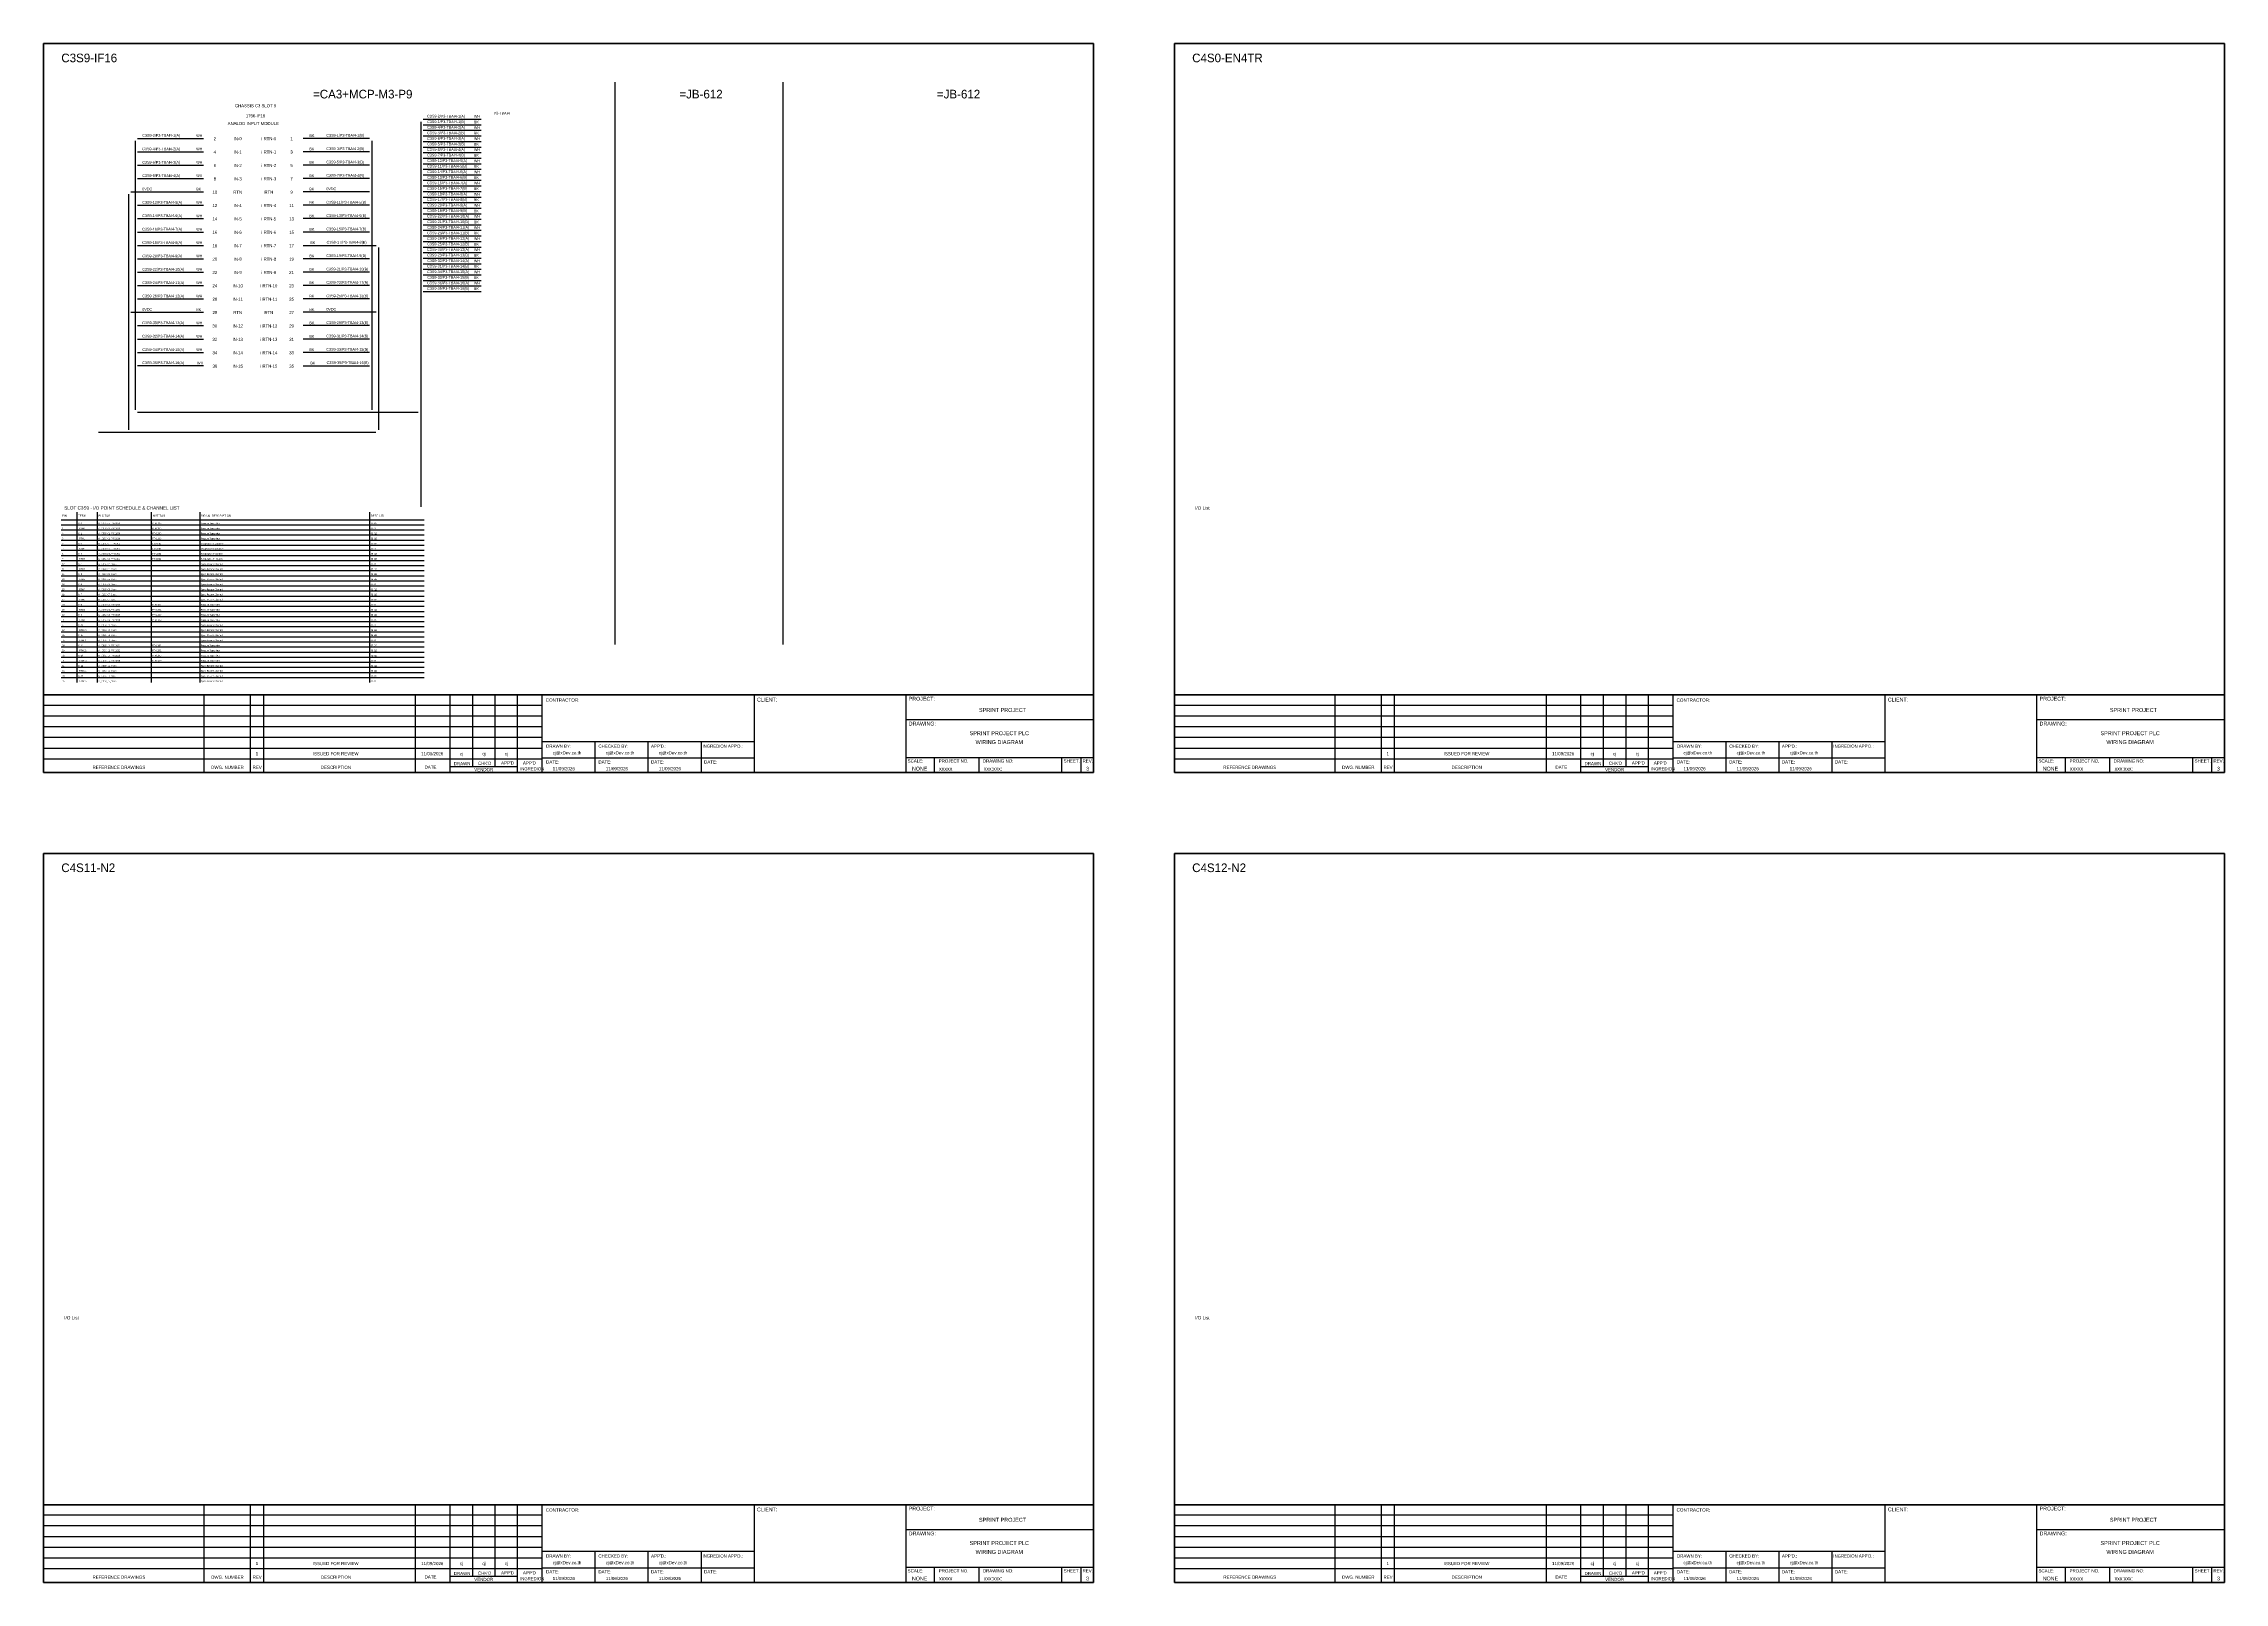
# Model space of a CAD drawing. Header units: metres. Extents: x 0 to 20667, y -39055 to 2704.
# Drawn here: x 12580 to 20667, y -24034 to -18325 of the extents above; entities that cross this region are included whole.
import ezdxf
from ezdxf.enums import TextEntityAlignment as Align

# ---------------------------------------------------------------- set-up
doc = ezdxf.new("R2010")
doc.units = ezdxf.units.M

msp = doc.modelspace()

# ---------------------------------------------------------------- linework, layer by layer
at = {"ltscale": 25.4}
for p, q in [((13788.1, -18676.8), (13542.8, -18676.8)), ((13987.6, -18626.4), (14203, -18626.4)), ((13987.6, -18667.6), (14203, -18667.6)), ((13788.1, -18726.4), (13542.8, -18726.4)), ((13987.6, -18708.9), (14203, -18708.9)), ((13987.6, -18750.1), (14203, -18750.1)), ((13788.1, -18776), (13542.8, -18776)), ((13788.1, -18825.7), (13542.8, -18825.7)), ((13987.6, -18791.3), (14203, -18791.3)), ((13987.6, -18832.5), (14203, -18832.5)), ((12902.8, -18875.3), (13173.3, -18875.3)), ((13788.1, -18875.3), (13542.8, -18875.3)), ((13987.6, -18873.8), (14203, -18873.8)), ((13987.6, -18915), (14203, -18915)), ((13788.1, -18924.9), (13542.8, -18924.9)), ((13788.1, -18974.5), (13542.8, -18974.5)), ((13987.6, -18956.2), (14203, -18956.2)), ((13987.6, -18997.4), (14203, -18997.4)), ((13788.1, -19024.2), (13542.8, -19024.2)), ((13542.8, -19073.8), (13813.3, -19073.8)), ((13987.6, -19038.7), (14203, -19038.7)), ((13987.6, -19079.9), (14203, -19079.9)), ((13788.1, -19123.4), (13542.8, -19123.4)), ((13987.6, -19121.1), (14203, -19121.1)), ((13987.6, -19162.3), (14203, -19162.3)), ((13788.1, -19173.1), (13542.8, -19173.1)), ((13788.1, -19222.7), (13542.8, -19222.7)), ((13987.6, -19203.6), (14203, -19203.6)), ((13987.6, -19244.8), (14203, -19244.8)), ((12902.8, -19322), (13173.3, -19322)), ((13788.1, -19272.3), (13542.8, -19272.3)), ((13813.3, -19322), (13542.8, -19322)), ((13788.1, -19371.6), (13542.8, -19371.6)), ((13788.1, -19421.2), (13542.8, -19421.2)), ((13788.1, -19470.9), (13542.8, -19470.9)), ((13542.8, -19520.5), (13788.1, -19520.5))]:
    msp.add_line(p, q, dxfattribs=at)
at = {"color": 7}
for p, q in [((12645.6, -20091.6), (13991.4, -20091.6)), ((12704.9, -20695.7), (12704.9, -20063.6)), ((12779.9, -20695.7), (12779.9, -20063.6)), ((12979.9, -20695.7), (12979.9, -20063.6)), ((13159.9, -20695.7), (13159.9, -20063.6)), ((13789.9, -20695.7), (13789.9, -20063.6))]:
    msp.add_line(p, q, dxfattribs=at)
at = {"color": 8}
for p, q in [((12645.6, -20110.5), (13991.4, -20110.5)), ((12645.6, -20129.4), (13991.4, -20129.4)), ((12645.6, -20148.2), (13991.4, -20148.2)), ((12645.6, -20167.1), (13991.4, -20167.1)), ((12645.6, -20186), (13991.4, -20186)), ((12645.6, -20204.9), (13991.4, -20204.9)), ((12645.6, -20223.7), (13991.4, -20223.7)), ((12645.6, -20242.6), (13991.4, -20242.6)), ((12645.6, -20261.5), (13991.4, -20261.5)), ((12645.6, -20280.4), (13991.4, -20280.4)), ((12645.6, -20299.3), (13991.4, -20299.3)), ((12645.6, -20318.1), (13991.4, -20318.1)), ((12645.6, -20337), (13991.4, -20337)), ((12645.6, -20355.9), (13991.4, -20355.9)), ((12645.6, -20374.8), (13991.4, -20374.8)), ((12645.6, -20393.6), (13991.4, -20393.6)), ((12645.6, -20412.5), (13991.4, -20412.5)), ((12645.6, -20431.4), (13991.4, -20431.4)), ((12645.6, -20450.3), (13991.4, -20450.3)), ((12645.6, -20469.2), (13991.4, -20469.2)), ((12645.6, -20488), (13991.4, -20488)), ((12645.6, -20506.9), (13991.4, -20506.9)), ((12645.6, -20525.8), (13991.4, -20525.8)), ((12645.6, -20544.7), (13991.4, -20544.7)), ((12645.6, -20563.6), (13991.4, -20563.6)), ((12645.6, -20582.4), (13991.4, -20582.4)), ((12645.6, -20601.3), (13991.4, -20601.3)), ((12645.6, -20620.2), (13991.4, -20620.2)), ((12645.6, -20639.1), (13991.4, -20639.1)), ((12645.6, -20657.9), (13991.4, -20657.9)), ((12645.6, -20676.8), (13991.4, -20676.8))]:
    msp.add_line(p, q, dxfattribs=at)
at = {"color": 4}
for p, q in [((15882.2, -20973.4), (15882.2, -21029.5)), ((16047.5, -20973.4), (16047.5, -21029.5)), ((20075.5, -20973.4), (20075.5, -21029.5)), ((20240.8, -20973.4), (20240.8, -21029.5)), ((15882.2, -23977.6), (15882.2, -24033.7)), ((16047.5, -23977.6), (16047.5, -24033.7)), ((20075.5, -23977.6), (20075.5, -24033.7)), ((20240.8, -23977.6), (20240.8, -24033.7))]:
    msp.add_line(p, q, dxfattribs=at)
at = {"color": 4, "ltscale": 0.5}
for p, q in [((16354.6, -20973.4), (16354.6, -21029.5)), ((16354.6, -20973.4), (16354.6, -21029.5)), ((16425.8, -20973.4), (16425.8, -21029.5)), ((16425.8, -20973.4), (16425.8, -21029.5)), ((20547.9, -20973.4), (20547.9, -21029.5)), ((20547.9, -20973.4), (20547.9, -21029.5)), ((20619.1, -20973.4), (20619.1, -21029.5)), ((20619.1, -20973.4), (20619.1, -21029.5)), ((16354.6, -23977.6), (16354.6, -24033.7)), ((16354.6, -23977.6), (16354.6, -24033.7)), ((16425.8, -23977.6), (16425.8, -24033.7)), ((16425.8, -23977.6), (16425.8, -24033.7)), ((20547.9, -23977.6), (20547.9, -24033.7)), ((20547.9, -23977.6), (20547.9, -24033.7)), ((20619.1, -23977.6), (20619.1, -24033.7)), ((20619.1, -23977.6), (20619.1, -24033.7))]:
    msp.add_line(p, q, dxfattribs=at)
at = {"layer": 'GT_1', "color": 4}
for p, q in [((14428.7, -20780.2), (12579.9, -20780.2)), ((13175.3, -21029.5), (13175.3, -20741.3)), ((13347.2, -21029.5), (13347.2, -20741.3)), ((13396.3, -21029.5), (13396.3, -20741.3)), ((13959, -21029.5), (13959, -20741.3)), ((14087.3, -21029.5), (14087.3, -20741.3)), ((14170.9, -21007.7), (14170.9, -20741.3)), ((14254.4, -21007.7), (14254.4, -20741.3)), ((14337.7, -21029.5), (14337.7, -20741.3)), ((14428.7, -21029.5), (14428.7, -20741.3)), ((15215.7, -21029.5), (15215.7, -20741.3)), ((15778, -21029.5), (15778, -20741.3)), ((15778, -21029.5), (15778, -20741.3)), ((15778, -21029.5), (15778, -20741.3)), ((18622, -20780.2), (16773.2, -20780.2)), ((17368.6, -21029.5), (17368.6, -20741.3)), ((17540.5, -21029.5), (17540.5, -20741.3)), ((17589.6, -21029.5), (17589.6, -20741.3)), ((18152.3, -21029.5), (18152.3, -20741.3)), ((18280.6, -21029.5), (18280.6, -20741.3)), ((18364.2, -21007.7), (18364.2, -20741.3)), ((18447.7, -21007.7), (18447.7, -20741.3)), ((18531, -21029.5), (18531, -20741.3)), ((18622, -21029.5), (18622, -20741.3)), ((19409, -21029.5), (19409, -20741.3)), ((19971.3, -21029.5), (19971.3, -20741.3)), ((19971.3, -21029.5), (19971.3, -20741.3)), ((19971.3, -21029.5), (19971.3, -20741.3)), ((14428.7, -20820), (12579.9, -20820)), ((14428.7, -20859.9), (12579.9, -20859.9)), ((18622, -20820), (16773.2, -20820)), ((18622, -20859.9), (16773.2, -20859.9)), ((14428.7, -20899.8), (12579.9, -20899.8)), ((14428.7, -20939.8), (12579.9, -20939.8)), ((15215.7, -20915.2), (14428.7, -20915.2)), ((14625.5, -21029.5), (14625.5, -20915.2)), ((14822.2, -21029.5), (14822.2, -20915.2)), ((15019, -21029.5), (15019, -20915.2)), ((18622, -20899.8), (16773.2, -20899.8)), ((18622, -20939.8), (16773.2, -20939.8)), ((19409, -20915.2), (18622, -20915.2)), ((18818.8, -21029.5), (18818.8, -20915.2)), ((19015.5, -21029.5), (19015.5, -20915.2)), ((19212.3, -21029.5), (19212.3, -20915.2)), ((14428.6, -20979.7), (12579.9, -20979.7)), ((14337.7, -21007.7), (14087.3, -21007.7)), ((15215.7, -20976.6), (14428.7, -20976.6)), ((15778, -20973.4), (16473.2, -20973.4)), ((18621.9, -20979.7), (16773.2, -20979.7)), ((18531, -21007.7), (18280.6, -21007.7)), ((19409, -20976.6), (18622, -20976.6)), ((19971.3, -20973.4), (20666.5, -20973.4)), ((13175.3, -24033.7), (13175.3, -23745.6)), ((13347.2, -24033.7), (13347.2, -23745.6)), ((13396.3, -24033.7), (13396.3, -23745.6)), ((13959, -24033.7), (13959, -23745.6)), ((14087.3, -24033.7), (14087.3, -23745.6)), ((14170.9, -24011.9), (14170.9, -23745.6)), ((14254.4, -24011.9), (14254.4, -23745.5)), ((14337.7, -24033.7), (14337.7, -23745.6)), ((14428.7, -24033.7), (14428.7, -23745.6)), ((15215.7, -24033.7), (15215.7, -23745.6)), ((15778, -24033.7), (15778, -23745.6)), ((15778, -24033.7), (15778, -23745.6)), ((15778, -24033.7), (15778, -23745.6)), ((17368.6, -24033.7), (17368.6, -23745.6)), ((17540.5, -24033.7), (17540.5, -23745.6)), ((17589.6, -24033.7), (17589.6, -23745.6)), ((18152.3, -24033.7), (18152.3, -23745.6)), ((18280.6, -24033.7), (18280.6, -23745.6)), ((18364.2, -24011.9), (18364.2, -23745.6)), ((18447.7, -24011.9), (18447.7, -23745.5)), ((18531, -24033.7), (18531, -23745.6)), ((18622, -24033.7), (18622, -23745.6)), ((19409, -24033.7), (19409, -23745.6)), ((19971.3, -24033.7), (19971.3, -23745.6)), ((19971.3, -24033.7), (19971.3, -23745.6)), ((19971.3, -24033.7), (19971.3, -23745.6)), ((14428.7, -23784.4), (12579.9, -23784.4)), ((14428.7, -23824.2), (12579.9, -23824.2)), ((18622, -23784.4), (16773.2, -23784.4)), ((18622, -23824.2), (16773.2, -23824.2)), ((14428.7, -23864.1), (12579.9, -23864.1)), ((14428.7, -23904.1), (12579.9, -23904.1)), ((15215.7, -23919.4), (14428.7, -23919.4)), ((14625.5, -24033.7), (14625.5, -23919.4)), ((14822.2, -24033.7), (14822.2, -23919.4)), ((15019, -24033.7), (15019, -23919.4)), ((18622, -23864.1), (16773.2, -23864.1)), ((18622, -23904.1), (16773.2, -23904.1)), ((19409, -23919.4), (18622, -23919.4)), ((18818.8, -24033.7), (18818.8, -23919.4)), ((19015.5, -24033.7), (19015.5, -23919.4)), ((19212.3, -24033.7), (19212.3, -23919.4)), ((14428.7, -23944), (12579.9, -23944)), ((14428.6, -23983.9), (12579.9, -23983.9)), ((14337.7, -24011.9), (14087.3, -24011.9)), ((15215.7, -23980.8), (14428.7, -23980.8)), ((15778, -23977.6), (16473.2, -23977.6)), ((18622, -23944), (16773.2, -23944)), ((18621.9, -23983.9), (16773.2, -23983.9)), ((18531, -24011.9), (18280.6, -24011.9)), ((19409, -23980.8), (18622, -23980.8)), ((19971.3, -23977.6), (20666.5, -23977.6))]:
    msp.add_line(p, q, dxfattribs=at)
at = {"layer": 'HELPPOINT', "color": 4, "lineweight": 35}
for p, q in [((12579.9, -21029.5), (12579.9, -18325.3)), ((12579.9, -18325.3), (16473.2, -18325.3)), ((12579.9, -21029.5), (12579.9, -18325.3)), ((12579.9, -18325.3), (16473.2, -18325.3)), ((16473.2, -18325.3), (16473.2, -21029.5)), ((16473.2, -18325.3), (16473.2, -21029.5)), ((16773.2, -21029.5), (16773.2, -18325.3)), ((16773.2, -18325.3), (20666.5, -18325.3)), ((16773.2, -21029.5), (16773.2, -18325.3)), ((16773.2, -18325.3), (20666.5, -18325.3)), ((20666.5, -18325.3), (20666.5, -21029.5)), ((20666.5, -18325.3), (20666.5, -21029.5)), ((16473.2, -21029.5), (12579.9, -21029.5)), ((16473.2, -21029.5), (12579.9, -21029.5)), ((20666.5, -21029.5), (16773.2, -21029.5)), ((20666.5, -21029.5), (16773.2, -21029.5)), ((12579.9, -24033.7), (12579.9, -21329.5)), ((12579.9, -21329.5), (16473.2, -21329.5)), ((12579.9, -24033.7), (12579.9, -21329.5)), ((12579.9, -21329.5), (16473.2, -21329.5)), ((16473.2, -21329.5), (16473.2, -24033.7)), ((16473.2, -21329.5), (16473.2, -24033.7)), ((16773.2, -24033.7), (16773.2, -21329.5)), ((16773.2, -21329.5), (20666.5, -21329.5)), ((16773.2, -24033.7), (16773.2, -21329.5)), ((16773.2, -21329.5), (20666.5, -21329.5)), ((20666.5, -21329.5), (20666.5, -24033.7)), ((20666.5, -21329.5), (20666.5, -24033.7)), ((16473.2, -24033.7), (12579.9, -24033.7)), ((16473.2, -24033.7), (12579.9, -24033.7)), ((20666.5, -24033.7), (16773.2, -24033.7)), ((20666.5, -24033.7), (16773.2, -24033.7))]:
    msp.add_line(p, q, dxfattribs=at)
at = {"layer": 'HELPPOINT', "color": 4}
for p, q in [((15778, -20832.9), (16473.2, -20832.9)), ((15778, -20832.9), (16473.2, -20832.9)), ((19971.3, -20832.9), (20666.5, -20832.9)), ((19971.3, -20832.9), (20666.5, -20832.9)), ((15778, -20973.4), (16473.2, -20973.4)), ((19971.3, -20973.4), (20666.5, -20973.4)), ((15778, -23837.1), (16473.2, -23837.1)), ((15778, -23837.1), (16473.2, -23837.1)), ((19971.3, -23837.1), (20666.5, -23837.1)), ((19971.3, -23837.1), (20666.5, -23837.1)), ((15778, -23977.6), (16473.2, -23977.6)), ((19971.3, -23977.6), (20666.5, -23977.6))]:
    msp.add_line(p, q, dxfattribs=at)
at = {"layer": 'IE-WIRE', "color": 4, "ltscale": 25.4}
for p, q in [((12928.1, -18676.8), (13173.3, -18676.8)), ((13978.5, -18614.9), (13978.5, -20043.3)), ((13987.6, -18605.8), (14203, -18605.8)), ((13987.6, -18647), (14203, -18647)), ((12918.9, -18685.9), (12918.9, -19683.3)), ((12928.1, -18726.4), (13173.3, -18726.4)), ((13797.2, -18685.9), (13797.2, -19683.3)), ((13987.6, -18688.3), (14203, -18688.3)), ((13987.6, -18729.5), (14203, -18729.5)), ((12928.1, -18776), (13173.3, -18776)), ((12928.1, -18825.7), (13173.3, -18825.7)), ((13987.6, -18770.7), (14203, -18770.7)), ((13987.6, -18811.9), (14203, -18811.9)), ((13987.6, -18853.2), (14203, -18853.2)), ((13987.6, -18894.4), (14203, -18894.4)), ((12928.1, -18924.9), (13173.3, -18924.9)), ((12928.1, -18974.5), (13173.3, -18974.5)), ((13987.6, -18935.6), (14203, -18935.6)), ((13987.6, -18976.8), (14203, -18976.8)), ((12928.1, -19024.2), (13173.3, -19024.2)), ((12928.1, -19073.8), (13173.3, -19073.8)), ((13987.6, -19018), (14203, -19018)), ((13987.6, -19059.3), (14203, -19059.3)), ((12928.1, -19123.4), (13173.3, -19123.4)), ((13987.6, -19100.5), (14203, -19100.5)), ((13987.6, -19141.7), (14203, -19141.7)), ((12928.1, -19173.1), (13173.3, -19173.1)), ((12928.1, -19222.7), (13173.3, -19222.7)), ((13987.6, -19182.9), (14203, -19182.9)), ((13987.6, -19224.2), (14203, -19224.2)), ((12928.1, -19272.3), (13173.3, -19272.3)), ((12928.1, -19371.6), (13173.3, -19371.6)), ((12928.1, -19421.2), (13173.3, -19421.2)), ((12928.1, -19470.9), (13173.3, -19470.9)), ((13173.3, -19520.5), (12928.1, -19520.5))]:
    msp.add_line(p, q, dxfattribs=at)
at = {"layer": 'IE-WIRE', "color": 7, "ltscale": 25.4}
for p, q in [((12894.8, -18883.3), (12894.8, -19758.6)), ((13821.3, -19081.8), (13821.3, -19758.6)), ((13812.3, -19767.5), (12783.3, -19767.5))]:
    msp.add_line(p, q, dxfattribs=at)
at = {"layer": 'IE-WIRE', "color": 4}
msp.add_line((12928, -19692.5), (13969.3, -19692.5), dxfattribs=at)
at = {"layer": 'MEMBER', "color": 4, "lineweight": 35}
for p, q in [((12579.9, -20741.3), (16473.2, -20741.3)), ((12579.9, -20741.3), (16473.2, -20741.3)), ((16773.2, -20741.3), (20666.5, -20741.3)), ((16773.2, -20741.3), (20666.5, -20741.3)), ((12579.9, -23745.6), (16473.2, -23745.6)), ((12579.9, -23745.6), (16473.2, -23745.6)), ((16773.2, -23745.6), (20666.5, -23745.6)), ((16773.2, -23745.6), (20666.5, -23745.6))]:
    msp.add_line(p, q, dxfattribs=at)
at = {"layer": 'MEMBER', "color": 4}
for p, q in [((15778, -20832.9), (16473.2, -20832.9)), ((15778, -20832.9), (16473.2, -20832.9)), ((19971.3, -20832.9), (20666.5, -20832.9)), ((19971.3, -20832.9), (20666.5, -20832.9)), ((15778, -20973.4), (16473.2, -20973.4)), ((15778, -20973.4), (16473.2, -20973.4)), ((19971.3, -20973.4), (20666.5, -20973.4)), ((19971.3, -20973.4), (20666.5, -20973.4)), ((15778, -23837.1), (16473.2, -23837.1)), ((15778, -23837.1), (16473.2, -23837.1)), ((19971.3, -23837.1), (20666.5, -23837.1)), ((19971.3, -23837.1), (20666.5, -23837.1)), ((15778, -23977.6), (16473.2, -23977.6)), ((15778, -23977.6), (16473.2, -23977.6)), ((19971.3, -23977.6), (20666.5, -23977.6)), ((19971.3, -23977.6), (20666.5, -23977.6))]:
    msp.add_line(p, q, dxfattribs=at)
at = {"layer": 'x01001-FrameArea'}
for p, q in [((14698.1, -18468), (14698.1, -20554.5)), ((15321.2, -18468), (15321.2, -20554.5))]:
    msp.add_line(p, q, dxfattribs=at)

# ---------------------------------------------------------------- texts
at = {"color": 2}
for s, p in [('C3S9-IF16', (12645.6, -18394.5)), ('C4S0-EN4TR', (16838.9, -18394.5)), ('C4S11-N2', (12645.6, -21398.7)), ('C4S12-N2', (16838.9, -21398.7))]:
    msp.add_text(s, height=32, dxfattribs=at).set_placement(p)
for s, height, p in [('=CA3+MCP-M3-P9', 32, (13763.3, -18512.7)), ('=JB-612', 32, (15017.6, -18512.7)), ('=JB-612', 32, (15972.7, -18512.7)), ('CHASSIS C3 SLOT 9', 11.441, (13366.1, -18555.7)), ('1756-IF16', 11.44, (13365.5, -18593.1)), ('2', 11.4, (13214.8, -18677.9)), ('ANALOG INPUT MODULE', 11.441, (13357.3, -18621.7)), ('IN-0', 11.44, (13299.5, -18677.9)), ('i RTN-0', 11.44, (13415, -18677.9)), ('1', 11.4, (13499.3, -18677.9)), ('4', 11.4, (13214.8, -18727.5)), ('IN-1', 11.44, (13299.5, -18727.5)), ('i RTN-1', 11.44, (13415, -18727.5)), ('3', 11.4, (13499.3, -18727.5)), ('8', 11.4, (13214.8, -18826.8)), ('6', 11.4, (13214.8, -18777.2)), ('IN-2', 11.44, (13299.5, -18777.2)), ('IN-3', 11.44, (13299.5, -18826.8)), ('i RTN-2', 11.44, (13415, -18777.2)), ('i RTN-3', 11.44, (13415, -18826.8)), ('5', 11.4, (13499.3, -18777.2)), ('7', 11.4, (13499.3, -18826.8)), ('10', 11.44, (13214.8, -18876.4)), ('12', 11.44, (13214.8, -18926.1)), ('RTN', 11.44, (13299.5, -18876.4)), ('IN-4', 11.44, (13299.5, -18926.1)), ('i RTN-4', 11.44, (13415, -18926.1)), ('RTN', 11.44, (13415, -18876.4)), ('11', 11.44, (13499.3, -18926.1)), ('9', 11.4, (13499.3, -18876.4)), ('14', 11.44, (13214.8, -18975.7)), ('IN-5', 11.44, (13299.5, -18975.7)), ('i RTN-5', 11.44, (13415, -18975.7)), ('13', 11.44, (13499.3, -18975.7)), ('16', 11.44, (13214.8, -19025.3)), ('18', 11.44, (13214.8, -19075)), ('IN-6', 11.44, (13299.5, -19025.3)), ('IN-7', 11.44, (13299.5, -19075)), ('i RTN-6', 11.44, (13415, -19025.3)), ('i RTN-7', 11.44, (13415, -19075)), ('15', 11.44, (13499.3, -19025.3)), ('17', 11.44, (13499.3, -19075)), ('20', 11.44, (13214.8, -19124.6)), ('IN-8', 11.44, (13299.5, -19124.6)), ('i RTN-8', 11.44, (13415, -19124.6)), ('19', 11.44, (13499.3, -19124.6)), ('22', 11.44, (13214.8, -19174.2)), ('24', 11.44, (13214.8, -19223.9)), ('IN-10', 11.44, (13299.5, -19223.9)), ('IN-9', 11.44, (13299.5, -19174.2)), ('i RTN-10', 11.44, (13415, -19223.9)), ('i RTN-9', 11.44, (13415, -19174.2)), ('21', 11.44, (13499.3, -19174.2)), ('23', 11.44, (13499.3, -19223.9)), ('26', 11.44, (13214.8, -19273.5)), ('28', 11.44, (13214.8, -19323.1)), ('IN-11', 11.44, (13299.5, -19273.5)), ('RTN', 11.44, (13299.5, -19323.1)), ('i RTN-11', 11.44, (13415, -19273.5)), ('RTN', 11.44, (13415, -19323.1)), ('25', 11.44, (13499.3, -19273.5)), ('27', 11.44, (13499.3, -19323.1)), ('30', 11.44, (13214.8, -19372.8)), ('IN-12', 11.44, (13299.5, -19372.8)), ('i RTN-12', 11.44, (13415, -19372.8)), ('29', 11.44, (13499.3, -19372.8)), ('32', 11.44, (13214.8, -19422.4)), ('34', 11.44, (13214.8, -19472)), ('IN-13', 11.44, (13299.5, -19422.4)), ('IN-14', 11.44, (13299.5, -19472)), ('i RTN-13', 11.44, (13415, -19422.4)), ('i RTN-14', 11.44, (13415, -19472)), ('31', 11.44, (13499.3, -19422.4)), ('33', 11.44, (13499.3, -19472)), ('36', 11.44, (13214.8, -19521.7)), ('IN-15', 11.44, (13299.5, -19521.7)), ('i RTN-15', 11.44, (13415, -19521.7)), ('35', 11.44, (13499.3, -19521.7))]:
    msp.add_text(s, height=height, dxfattribs=at).set_placement(p, align=Align.MIDDLE_CENTER)
at = {"color": 4}
for s, height, p in [('C3S9-2/P3-TBAI4-1(A)', 9.949, (14002.1, -18599.5)), ('WH', 9.95, (14175.4, -18600.6)), ('C3S9-2/P3-TBAI4-1(A)', 9.949, (12945.7, -18670.8)), ('WH', 9.95, (13145.8, -18671.5)), ('C3S9-4/P3-TBAI4-2(A)', 9.949, (14002.1, -18640.7)), ('C3S9-6/P3-TBAI4-3(A)', 9.949, (14002.1, -18682)), ('WH', 9.95, (14175.4, -18641.8)), ('WH', 9.95, (14175.4, -18683)), ('C3S9-4/P3-TBAI4-2(A)', 9.949, (12945.7, -18720.8)), ('C3S9-6/P3-TBAI4-3(A)', 9.949, (12945.7, -18770.4)), ('WH', 9.95, (13145.8, -18721.1)), ('WH', 9.95, (13145.8, -18770.8)), ('C3S9-8/P3-TBAI4-4(A)', 9.949, (14002.1, -18723.2)), ('C3S9-12/P3-TBAI4-5(A)', 9.949, (14002.1, -18764.4)), ('WH', 9.95, (14175.4, -18724.2)), ('WH', 9.95, (14175.4, -18765.4)), ('C3S9-8/P3-TBAI4-4(A)', 9.949, (12945.7, -18820)), ('WH', 9.95, (13145.8, -18820.4)), ('C3S9-14/P3-TBAI4-6(A)', 9.949, (14002.1, -18805.6)), ('C3S9-16/P3-TBAI4-7(A)', 9.949, (14002.1, -18846.9)), ('WH', 9.95, (14175.4, -18806.7)), ('WH', 9.95, (14175.4, -18847.9)), ('C3S9-12/P3-TBAI4-5(A)', 9.949, (12945.7, -18919.3)), ('WH', 9.95, (13145.8, -18919.7)), ('C3S9-18/P3-TBAI4-8(A)', 9.949, (14002.1, -18888.1)), ('C3S9-20/P3-TBAI4-9(A)', 9.949, (14002.1, -18929.3)), ('WH', 9.95, (14175.4, -18889.1)), ('WH', 9.95, (14175.4, -18930.3)), ('C3S9-14/P3-TBAI4-6(A)', 9.949, (12945.7, -18968.9)), ('WH', 9.95, (13145.8, -18969.3)), ('C3S9-22/P3-TBAI4-10(A)', 9.949, (14002.1, -18970.5)), ('C3S9-24/P3-TBAI4-11(A)', 9.949, (14002.1, -19011.8)), ('WH', 9.95, (14175.4, -18971.6)), ('WH', 9.95, (14175.4, -19012.8)), ('C3S9-16/P3-TBAI4-7(A)', 9.949, (12945.7, -19018.6)), ('C3S9-18/P3-TBAI4-8(A)', 9.949, (12945.7, -19068.2)), ('WH', 9.95, (13145.8, -19018.9)), ('WH', 9.95, (13145.8, -19068.6)), ('C3S9-26/P3-TBAI4-12(A)', 9.949, (14002.1, -19053)), ('C3S9-30/P3-TBAI4-13(A)', 9.949, (14002.1, -19094.2)), ('WH', 9.95, (14175.4, -19054)), ('C3S9-20/P3-TBAI4-9(A)', 9.949, (12945.7, -19117.8)), ('C3S9-22/P3-TBAI4-10(A)', 9.949, (12945.7, -19167.5)), ('WH', 9.95, (13145.8, -19118.2)), ('WH', 9.95, (13145.8, -19167.8)), ('C3S9-32/P3-TBAI4-14(A)', 9.949, (14002.1, -19135.4)), ('WH', 9.95, (14175.4, -19095.2)), ('WH', 9.95, (14175.4, -19136.5)), ('C3S9-24/P3-TBAI4-11(A)', 9.949, (12945.7, -19217.1)), ('WH', 9.95, (13145.8, -19217.5)), ('C3S9-34/P3-TBAI4-15(A)', 9.949, (14002.1, -19176.7)), ('C3S9-36/P3-TBAI4-16(A)', 9.949, (14002.1, -19217.9)), ('WH', 9.95, (14175.4, -19177.7)), ('WH', 9.95, (14175.4, -19218.9)), ('C3S9-26/P3-TBAI4-12(A)', 9.949, (12945.7, -19266.7)), ('WH', 9.95, (13145.8, -19267.1)), ('C3S9-30/P3-TBAI4-13(A)', 9.949, (12945.7, -19366)), ('C3S9-32/P3-TBAI4-14(A)', 9.949, (12945.7, -19415.6)), ('WH', 9.95, (13145.8, -19366.4)), ('WH', 9.95, (13145.8, -19416)), ('C3S9-34/P3-TBAI4-15(A)', 9.949, (12945.7, -19465.3)), ('WH', 9.95, (13145.8, -19465.6)), ('C3S9-36/P3-TBAI4-16(A)', 9.949, (12945.7, -19514.2)), ('WH', 9.95, (13148.8, -19515.3))]:
    msp.add_text(s, height=height, dxfattribs=at).set_placement(p)
msp.add_text('P3-TBAI4', height=9.95, dxfattribs=at).set_placement((14278.2, -18583.4), align=Align.MIDDLE_CENTER)
for s, height, p in [('BK', 9.95, (13565.3, -18671.5)), ('C3S9-1/P3-TBAI4-1(B)', 9.949, (13628.2, -18670.5)), ('C3S9-1/P3-TBAI4-1(B)', 9.949, (14002.1, -18620.1)), ('C3S9-3/P3-TBAI4-2(B)', 9.949, (14002.1, -18661.4)), ('BK', 9.95, (14175.4, -18621.2)), ('BK', 9.95, (14175.4, -18662.4)), ('BK', 9.95, (13565.3, -18721.1)), ('BK', 9.95, (13565.3, -18770.8)), ('C3S9-3/P3-TBAI4-2(B)', 9.949, (13628.2, -18720.1)), ('C3S9-5/P3-TBAI4-3(B)', 9.949, (13628.2, -18769.7)), ('C3S9-5/P3-TBAI4-3(B)', 9.949, (14002.1, -18702.6)), ('C3S9-7/P3-TBAI4-4(B)', 9.949, (14002.1, -18743.8)), ('BK', 9.95, (14175.4, -18703.6)), ('BK', 9.95, (14175.4, -18744.8)), ('BK', 9.95, (13565.3, -18820.4)), ('C3S9-7/P3-TBAI4-4(B)', 9.949, (13628.2, -18819.4)), ('C3S9-11/P3-TBAI4-5(B)', 9.949, (14002.1, -18785)), ('C3S9-13/P3-TBAI4-6(B)', 9.949, (14002.1, -18826.3)), ('BK', 9.95, (14175.4, -18786.1)), ('BK', 9.95, (14175.4, -18827.3)), ('0VDC', 9.95, (12945.7, -18869.7)), ('BK', 9.95, (13145.8, -18870)), ('BK', 9.95, (13565.3, -18870)), ('BK', 9.95, (13565.3, -18919.7)), ('0VDC', 9.95, (13628.2, -18869)), ('C3S9-11/P3-TBAI4-5(B)', 9.949, (13628.2, -18918.6)), ('C3S9-15/P3-TBAI4-7(B)', 9.949, (14002.1, -18867.5)), ('C3S9-17/P3-TBAI4-8(B)', 9.949, (14002.1, -18908.7)), ('BK', 9.95, (14175.4, -18868.5)), ('BK', 9.95, (14175.4, -18909.7)), ('BK', 9.95, (13565.3, -18969.3)), ('C3S9-13/P3-TBAI4-6(B)', 9.949, (13628.2, -18968.3)), ('C3S9-19/P3-TBAI4-9(B)', 9.949, (14002.1, -18949.9)), ('C3S9-21/P3-TBAI4-10(B)', 9.949, (14002.1, -18991.1)), ('BK', 9.95, (14175.4, -18951)), ('BK', 9.95, (14175.4, -18992.2)), ('BK', 9.95, (13565.3, -19018.9)), ('BK', 9.95, (13568.7, -19068.6)), ('C3S9-15/P3-TBAI4-7(B)', 9.949, (13628.2, -19017.9)), ('C3S9-17/P3-TBAI4-8(B)', 9.949, (13629.3, -19067)), ('C3S9-23/P3-TBAI4-11(B)', 9.949, (14002.1, -19032.4)), ('C3S9-25/P3-TBAI4-12(B)', 9.949, (14002.1, -19073.6)), ('BK', 9.95, (14175.4, -19033.4)), ('BK', 9.95, (14175.4, -19074.6)), ('BK', 9.95, (13565.3, -19118.2)), ('BK', 9.95, (13565.3, -19167.8)), ('C3S9-19/P3-TBAI4-9(B)', 9.949, (13628.2, -19117.2)), ('C3S9-21/P3-TBAI4-10(B)', 9.949, (13628.2, -19166.8)), ('C3S9-29/P3-TBAI4-13(B)', 9.949, (14002.1, -19114.8)), ('C3S9-31/P3-TBAI4-14(B)', 9.949, (14002.1, -19156)), ('BK', 9.95, (14175.4, -19115.8)), ('BK', 9.95, (14175.4, -19157.1)), ('BK', 9.95, (13565.3, -19217.5)), ('C3S9-23/P3-TBAI4-11(B)', 9.949, (13628.2, -19216.4)), ('C3S9-33/P3-TBAI4-15(B)', 9.949, (14002.1, -19197.3)), ('C3S9-35/P3-TBAI4-16(B)', 9.949, (14002.1, -19238.5)), ('BK', 9.95, (14175.4, -19198.3)), ('BK', 9.95, (14175.4, -19239.5)), ('0VDC', 9.95, (12945.7, -19316.4)), ('BK', 9.95, (13145.8, -19316.7)), ('BK', 9.95, (13565.3, -19267.1)), ('BK', 9.95, (13565.3, -19316.7)), ('0VDC', 9.95, (13628.2, -19315.7)), ('C3S9-25/P3-TBAI4-12(B)', 9.949, (13628.2, -19266.1)), ('BK', 9.95, (13565.3, -19366.4)), ('BK', 9.95, (13565.3, -19416)), ('C3S9-29/P3-TBAI4-13(B)', 9.949, (13628.2, -19365.3)), ('C3S9-31/P3-TBAI4-14(B)', 9.949, (13628.2, -19415)), ('BK', 9.95, (13565.3, -19465.6)), ('C3S9-33/P3-TBAI4-15(B)', 9.949, (13628.2, -19464.6)), ('BK', 9.95, (13568.7, -19515.3)), ('C3S9-35/P3-TBAI4-16(B)', 9.949, (13629.3, -19513.7))]:
    msp.add_text(s, height=height).set_placement(p)
at = {"color": 7}
for s, p in [('2', (12648.6, -20107.5)), ('1', (12648.6, -20126.4)), ('i RTN-0', (12707.9, -20126.4)), ('IN-0', (12707.9, -20107.5)), ('AI_C3S9_00_PT-61303', (12782.9, -20107.5)), ('AI_C3S9_00_PT-61303', (12782.9, -20126.4)), ('PT-61303', (12982.9, -20107.5)), ('PT-61303', (12982.9, -20126.4)), ('Pressure Transmitter', (13162.9, -20107.5)), ('Pressure Transmitter', (13162.9, -20126.4)), ('JB-618', (13792.9, -20107.5)), ('JB-618', (13792.9, -20126.4)), ('4', (12648.6, -20145.2)), ('3', (12648.6, -20164.1)), ('5', (12648.6, -20201.9)), ('8', (12648.6, -20220.7)), ('6', (12648.6, -20183)), ('i RTN-1', (12707.9, -20164.1)), ('i RTN-2', (12707.9, -20201.9)), ('IN-1', (12707.9, -20145.2)), ('IN-2', (12707.9, -20183)), ('IN-3', (12707.9, -20220.7)), ('AI_C3S9_01_PT-61306', (12782.9, -20145.2)), ('AI_C3S9_01_PT-61306', (12782.9, -20164.1)), ('AI_C3S9_02_TT-61303', (12782.9, -20183)), ('AI_C3S9_02_TT-61303', (12782.9, -20201.9)), ('AI_C3S9_03_TT-61304', (12782.9, -20220.7)), ('TT-61303', (12982.9, -20183)), ('TT-61303', (12982.9, -20201.9)), ('TT-61304', (12982.9, -20220.7)), ('PT-61306', (12982.9, -20145.2)), ('PT-61306', (12982.9, -20164.1)), ('Temperature Transmitter', (13162.9, -20183)), ('Temperature Transmitter', (13162.9, -20201.9)), ('Temperature Transmitter', (13162.9, -20220.7)), ('Pressure Transmitter', (13162.9, -20145.2)), ('Pressure Transmitter', (13162.9, -20164.1)), ('JB-618', (13792.9, -20145.2)), ('JB-618', (13792.9, -20164.1)), ('JB-618', (13792.9, -20183)), ('JB-618', (13792.9, -20201.9)), ('JB-618', (13792.9, -20220.7)), ('7', (12648.6, -20239.6)), ('12', (12648.6, -20258.5)), ('11', (12648.6, -20277.4)), ('14', (12648.6, -20296.3)), ('i RTN-3', (12707.9, -20239.6)), ('i RTN-4', (12707.9, -20277.4)), ('IN-4', (12707.9, -20258.5)), ('IN-5', (12707.9, -20296.3)), ('AI_C3S9_03_TT-61304', (12782.9, -20239.6)), ('AI_C3S9_04_Spare', (12782.9, -20258.5)), ('AI_C3S9_04_Spare', (12782.9, -20277.4)), ('AI_C3S9_05_Spare', (12782.9, -20296.3)), ('TT-61304', (12982.9, -20239.6)), ('Temperature Transmitter', (13162.9, -20239.6)), ('Spare Reserve Channel', (13162.9, -20258.5)), ('Spare Reserve Channel', (13162.9, -20277.4)), ('Spare Reserve Channel', (13162.9, -20296.3)), ('JB-618', (13792.9, -20239.6)), ('JB-612', (13792.9, -20258.5)), ('JB-612', (13792.9, -20277.4)), ('JB-612', (13792.9, -20296.3)), ('13', (12648.6, -20315.1)), ('16', (12648.6, -20334)), ('15', (12648.6, -20352.9)), ('18', (12648.6, -20371.8)), ('i RTN-5', (12707.9, -20315.1)), ('i RTN-6', (12707.9, -20352.9)), ('IN-6', (12707.9, -20334)), ('IN-7', (12707.9, -20371.8)), ('AI_C3S9_05_Spare', (12782.9, -20315.1)), ('AI_C3S9_06_Spare', (12782.9, -20334)), ('AI_C3S9_06_Spare', (12782.9, -20352.9)), ('AI_C3S9_07_Spare', (12782.9, -20371.8)), ('Spare Reserve Channel', (13162.9, -20315.1)), ('Spare Reserve Channel', (13162.9, -20334)), ('Spare Reserve Channel', (13162.9, -20352.9)), ('Spare Reserve Channel', (13162.9, -20371.8)), ('JB-612', (13792.9, -20315.1)), ('JB-612', (13792.9, -20334)), ('JB-612', (13792.9, -20352.9)), ('JB-612', (13792.9, -20371.8)), ('20', (12648.6, -20409.5)), ('22', (12648.6, -20447.3)), ('17', (12648.6, -20390.6)), ('19', (12648.6, -20428.4)), ('i RTN-7', (12707.9, -20390.6)), ('i RTN-8', (12707.9, -20428.4)), ('IN-8', (12707.9, -20409.5)), ('IN-9', (12707.9, -20447.3)), ('AI_C3S9_07_Spare', (12782.9, -20390.6)), ('AI_C3S9_08_PT-61302', (12782.9, -20409.5)), ('AI_C3S9_08_PT-61302', (12782.9, -20428.4)), ('AI_C3S9_09_PT-61309', (12782.9, -20447.3)), ('PT-61302', (12982.9, -20409.5)), ('PT-61302', (12982.9, -20428.4)), ('PT-61309', (12982.9, -20447.3)), ('Spare Reserve Channel', (13162.9, -20390.6)), ('Pressure Transmitter', (13162.9, -20409.5)), ('Pressure Transmitter', (13162.9, -20428.4)), ('Pressure Transmitter', (13162.9, -20447.3)), ('JB-612', (13792.9, -20390.6)), ('JB-612', (13792.9, -20409.5)), ('JB-612', (13792.9, -20428.4)), ('JB-612', (13792.9, -20447.3)), ('21', (12648.6, -20466.2)), ('24', (12648.6, -20485)), ('23', (12648.6, -20503.9)), ('26', (12648.6, -20522.8)), ('25', (12648.6, -20541.7)), ('i RTN-9', (12707.9, -20466.2)), ('i RTN-10', (12707.9, -20503.9)), ('i RTN-11', (12707.9, -20541.7)), ('IN-10', (12707.9, -20485)), ('IN-11', (12707.9, -20522.8)), ('AI_C3S9_09_PT-61309', (12782.9, -20466.2)), ('AI_C3S9_10_Spare', (12782.9, -20485)), ('AI_C3S9_10_Spare', (12782.9, -20503.9)), ('AI_C3S9_11_Spare', (12782.9, -20522.8)), ('AI_C3S9_11_Spare', (12782.9, -20541.7)), ('PT-61309', (12982.9, -20466.2)), ('Spare Reserve Channel', (13162.9, -20485)), ('Spare Reserve Channel', (13162.9, -20503.9)), ('Spare Reserve Channel', (13162.9, -20522.8)), ('Spare Reserve Channel', (13162.9, -20541.7)), ('Pressure Transmitter', (13162.9, -20466.2)), ('JB-612', (13792.9, -20466.2)), ('JB-612', (13792.9, -20485)), ('JB-612', (13792.9, -20503.9)), ('JB-612', (13792.9, -20522.8)), ('JB-612', (13792.9, -20541.7)), ('30', (12648.6, -20560.6)), ('32', (12648.6, -20598.3)), ('31', (12648.6, -20617.2)), ('29', (12648.6, -20579.4)), ('i RTN-12', (12707.9, -20579.4)), ('i RTN-13', (12707.9, -20617.2)), ('IN-12', (12707.9, -20560.6)), ('IN-13', (12707.9, -20598.3)), ('AI_C3S9_12_PT-61302', (12782.9, -20560.6)), ('AI_C3S9_12_PT-61302', (12782.9, -20579.4)), ('AI_C3S9_13_PT-61309', (12782.9, -20598.3)), ('AI_C3S9_13_PT-61309', (12782.9, -20617.2)), ('PT-61302', (12982.9, -20560.6)), ('PT-61302', (12982.9, -20579.4)), ('PT-61309', (12982.9, -20598.3)), ('PT-61309', (12982.9, -20617.2)), ('Pressure Transmitter', (13162.9, -20560.6)), ('Pressure Transmitter', (13162.9, -20579.4)), ('Pressure Transmitter', (13162.9, -20598.3)), ('Pressure Transmitter', (13162.9, -20617.2)), ('JB-612', (13792.9, -20560.6)), ('JB-612', (13792.9, -20579.4)), ('JB-612', (13792.9, -20598.3)), ('JB-612', (13792.9, -20617.2)), ('34', (12648.6, -20636.1)), ('33', (12648.6, -20654.9)), ('36', (12648.6, -20673.8)), ('35', (12648.6, -20692.7)), ('i RTN-14', (12707.9, -20654.9)), ('i RTN-15', (12707.9, -20692.7)), ('IN-14', (12707.9, -20636.1)), ('IN-15', (12707.9, -20673.8)), ('AI_C3S9_14_Spare', (12782.9, -20636.1)), ('AI_C3S9_14_Spare', (12782.9, -20654.9)), ('AI_C3S9_15_Spare', (12782.9, -20673.8)), ('AI_C3S9_15_Spare', (12782.9, -20692.7)), ('Spare Reserve Channel', (13162.9, -20636.1)), ('Spare Reserve Channel', (13162.9, -20654.9)), ('Spare Reserve Channel', (13162.9, -20673.8)), ('Spare Reserve Channel', (13162.9, -20692.7)), ('JB-612', (13792.9, -20636.1)), ('JB-612', (13792.9, -20654.9)), ('JB-612', (13792.9, -20673.8)), ('JB-612', (13792.9, -20692.7))]:
    msp.add_text(s, height=5.5, dxfattribs=at).set_placement(p)
at = {"color": 3}
for s, p in [('PIN', (12648.6, -20080.6)), ('TERM', (12707.9, -20080.6)), ('PLC TAG', (12782.9, -20080.6)), ('INST TAG', (12982.9, -20080.6)), ('SIGNAL DESCRIPTION', (13162.9, -20080.6)), ('DEST / JB', (13792.9, -20080.6))]:
    msp.add_text(s, height=7.5, dxfattribs=at).set_placement(p)
at = {"color": 4, "ltscale": 100}
for s, p in [('SPRINT PROJECT', (16135.8, -20797.3)), ('SPRINT PROJECT', (20329.1, -20797.3)), ('SPRINT PROJECT PLC', (16123.6, -20883.5)), ('WIRING DIAGRAM', (16123.6, -20916.4)), ('SPRINT PROJECT PLC', (20316.9, -20883.5)), ('WIRING DIAGRAM', (20316.9, -20916.4)), ('SPRINT PROJECT', (16135.8, -23801.5)), ('SPRINT PROJECT', (20329.1, -23801.5)), ('SPRINT PROJECT PLC', (16123.6, -23887.7)), ('WIRING DIAGRAM', (16123.6, -23920.6)), ('SPRINT PROJECT PLC', (20316.9, -23887.7)), ('WIRING DIAGRAM', (20316.9, -23920.6))]:
    msp.add_text(s, height=14.693, dxfattribs=at).set_placement(p, align=Align.MIDDLE_CENTER)
at = {"layer": 'GT_1', "color": 4}
for s, p in [('CLIENT:', (15225.2, -20766)), ('PROJECT:', (15787.9, -20762.7)), ('CLIENT:', (19418.5, -20766)), ('PROJECT:', (19981.2, -20762.7)), ('DRAWING:', (15787.9, -20855.1)), ('DRAWING:', (19981.2, -20855.1)), ('CLIENT:', (15225.2, -23770.2)), ('PROJECT:', (15787.9, -23766.9)), ('CLIENT:', (19418.5, -23770.2)), ('PROJECT:', (19981.2, -23766.9)), ('DRAWING:', (15787.9, -23859.3)), ('DRAWING:', (19981.2, -23859.3))]:
    msp.add_text(s, height=14.25, dxfattribs=at).set_placement(p)
at = {"layer": 'MEMBER', "color": 4, "ltscale": 0.8}
for s, height, p in [('SLOT C3S9 - I/O POINT SCHEDULE & CHANNEL LIST', 12.35, (12656.5, -20053.9)), ('I/O List', 12.35, (16849.8, -20053.9)), ('CONTRACTOR:', 12.35, (14441.8, -20766.8)), ('CONTRACTOR:', 12.35, (18635.1, -20766.8)), ('DRAWN BY:', 11.88, (14443.3, -20937.4)), ('CHECKED BY:', 11.875, (14637.2, -20937.4)), ("APP'D.:", 11.88, (14832.4, -20937.4)), ('DRAWN BY:', 11.88, (18636.6, -20937.4)), ('CHECKED BY:', 11.875, (18830.5, -20937.4)), ("APP'D.:", 11.88, (19025.7, -20937.4)), ('REFERENCE DRAWINGS', 11.875, (12761.3, -21016.1)), ('DWG. NUMBER', 11.875, (13201.5, -21016.1)), ('REV', 11.88, (13355, -21016.1)), ('DESCRIPTION', 11.875, (13607.9, -21016.1)), ('DATE', 11.88, (13992.7, -21015.3)), ('DRAWN', 11.88, (14100.7, -21002.2)), ('VENDOR', 11.88, (14176.8, -21024.4)), ("CHK'D", 11.88, (14190.5, -21001)), ("APP'D", 11.88, (14276.1, -20999.8)), ("APP'D", 11.88, (14357.3, -20999.8)), ('DATE:', 11.88, (14443.3, -20995.9)), ('cj@xDev.co.th', 11.875, (14467.7, -20962.3)), ('11/09/2026', 11.88, (14467.7, -21021)), ('DATE:', 11.88, (14637.2, -20995.9)), ('cj@xDev.co.th', 11.875, (14664.5, -20962.3)), ('11/09/2026', 11.88, (14664.5, -21021)), ('DATE:', 11.88, (14832.4, -20995.9)), ('cj@xDev.co.th', 11.875, (14861.2, -20962.3)), ('11/09/2026', 11.88, (14861.2, -21021)), ('DATE:', 11.88, (15029.2, -20995.9)), ('SCALE:', 11.88, (15783.9, -20992.4)), ('NONE', 14.23, (15799.9, -21022.2)), ('PROJECT NO.', 11.875, (15899.1, -20992.4)), ('xxxxx', 14.23, (15900.3, -21022.2)), ('DRAWING NO:', 11.875, (16062.8, -20992.4)), ('SHEET.', 12, (16362.6, -20992.4)), ('REV.', 12, (16432.5, -20992.4)), ('REFERENCE DRAWINGS', 11.875, (16954.6, -21016.1)), ('DWG. NUMBER', 11.875, (17394.8, -21016.1)), ('REV', 11.88, (17548.3, -21016.1)), ('DESCRIPTION', 11.875, (17801.2, -21016.1)), ('DATE', 11.88, (18186, -21015.3)), ('DRAWN', 11.88, (18294, -21002.2)), ('VENDOR', 11.88, (18370.1, -21024.4)), ("CHK'D", 11.88, (18383.8, -21001)), ("APP'D", 11.88, (18469.4, -20999.8)), ("APP'D", 11.88, (18550.6, -20999.8)), ('DATE:', 11.88, (18636.6, -20995.9)), ('cj@xDev.co.th', 11.875, (18661, -20962.3)), ('11/09/2026', 11.88, (18661, -21021)), ('DATE:', 11.88, (18830.5, -20995.9)), ('cj@xDev.co.th', 11.875, (18857.8, -20962.3)), ('11/09/2026', 11.88, (18857.8, -21021)), ('DATE:', 11.88, (19025.7, -20995.9)), ('cj@xDev.co.th', 11.875, (19054.5, -20962.3)), ('11/09/2026', 11.88, (19054.5, -21021)), ('DATE:', 11.88, (19222.5, -20995.9)), ('SCALE:', 11.88, (19977.2, -20992.4)), ('NONE', 14.23, (19993.2, -21022.2)), ('PROJECT NO.', 11.875, (20092.4, -20992.4)), ('xxxxx', 14.23, (20093.6, -21022.2)), ('DRAWING NO:', 11.875, (20256.1, -20992.4)), ('SHEET.', 12, (20555.9, -20992.4)), ('REV.', 12, (20625.8, -20992.4)), ('I/O List', 12.35, (12656.5, -23058.1)), ('I/O List', 12.35, (16849.8, -23058.1)), ('CONTRACTOR:', 12.35, (14441.8, -23771)), ('CONTRACTOR:', 12.35, (18635.1, -23771)), ('DRAWN BY:', 11.88, (14443.3, -23941.6)), ('CHECKED BY:', 11.875, (14637.2, -23941.6)), ("APP'D.:", 11.88, (14832.4, -23941.6)), ('DRAWN BY:', 11.88, (18636.6, -23941.6)), ('CHECKED BY:', 11.875, (18830.5, -23941.6)), ("APP'D.:", 11.88, (19025.7, -23941.6)), ('REFERENCE DRAWINGS', 11.875, (12761.3, -24020.3)), ('DWG. NUMBER', 11.875, (13201.5, -24020.3)), ('REV', 11.88, (13355, -24020.3)), ('DESCRIPTION', 11.875, (13607.9, -24020.3)), ('DATE', 11.88, (13992.7, -24019.5)), ('DRAWN', 11.88, (14100.7, -24006.4)), ('VENDOR', 11.88, (14176.8, -24028.6)), ("CHK'D", 11.88, (14190.5, -24005.2)), ("APP'D", 11.88, (14276.1, -24004.1)), ("APP'D", 11.88, (14357.3, -24004.1)), ('DATE:', 11.88, (14443.3, -24000.1)), ('cj@xDev.co.th', 11.875, (14467.7, -23966.5)), ('11/09/2026', 11.88, (14467.7, -24025.2)), ('DATE:', 11.88, (14637.2, -24000.1)), ('cj@xDev.co.th', 11.875, (14664.5, -23966.5)), ('11/09/2026', 11.88, (14664.5, -24025.2)), ('DATE:', 11.88, (14832.4, -24000.1)), ('cj@xDev.co.th', 11.875, (14861.2, -23966.5)), ('11/09/2026', 11.88, (14861.2, -24025.2)), ('DATE:', 11.88, (15029.2, -24000.1)), ('SCALE:', 11.88, (15783.9, -23996.7)), ('NONE', 14.23, (15799.9, -24026.4)), ('PROJECT NO.', 11.875, (15899.1, -23996.7)), ('xxxxx', 14.23, (15900.3, -24026.4)), ('DRAWING NO:', 11.875, (16062.8, -23996.7)), ('SHEET.', 12, (16362.6, -23996.7)), ('REV.', 12, (16432.5, -23996.7)), ('REFERENCE DRAWINGS', 11.875, (16954.6, -24020.3)), ('DWG. NUMBER', 11.875, (17394.8, -24020.3)), ('REV', 11.88, (17548.3, -24020.3)), ('DESCRIPTION', 11.875, (17801.2, -24020.3)), ('DATE', 11.88, (18186, -24019.5)), ('DRAWN', 11.88, (18294, -24006.4)), ('VENDOR', 11.88, (18370.1, -24028.6)), ("CHK'D", 11.88, (18383.8, -24005.2)), ("APP'D", 11.88, (18469.4, -24004.1)), ("APP'D", 11.88, (18550.6, -24004.1)), ('DATE:', 11.88, (18636.6, -24000.1)), ('cj@xDev.co.th', 11.875, (18661, -23966.5)), ('11/09/2026', 11.88, (18661, -24025.2)), ('DATE:', 11.88, (18830.5, -24000.1)), ('cj@xDev.co.th', 11.875, (18857.8, -23966.5)), ('11/09/2026', 11.88, (18857.8, -24025.2)), ('DATE:', 11.88, (19025.7, -24000.1)), ('cj@xDev.co.th', 11.875, (19054.5, -23966.5)), ('11/09/2026', 11.88, (19054.5, -24025.2)), ('DATE:', 11.88, (19222.5, -24000.1)), ('SCALE:', 11.88, (19977.2, -23996.7)), ('NONE', 14.23, (19993.2, -24026.4)), ('PROJECT NO.', 11.875, (20092.4, -23996.7)), ('xxxxx', 14.23, (20093.6, -24026.4)), ('DRAWING NO:', 11.875, (20256.1, -23996.7)), ('SHEET.', 12, (20555.9, -23996.7)), ('REV.', 12, (20625.8, -23996.7))]:
    msp.add_text(s, height=height, dxfattribs=at).set_placement(p)
at = {"layer": 'MEMBER', "color": 4, "ltscale": 0.8, "width": 0.8}
for s, height, p in [("INGREDION APP'D.:", 11.875, (15023.2, -20937.4)), ("INGREDION APP'D.:", 11.875, (19216.5, -20937.4)), ('INGREDION', 11.88, (14346.5, -21021.5)), ('xxx:xxx:', 14.23, (16066.5, -21022.2)), ('INGREDION', 11.88, (18539.8, -21021.5)), ('xxx:xxx:', 14.23, (20259.8, -21022.2)), ("INGREDION APP'D.:", 11.875, (15023.2, -23941.6)), ("INGREDION APP'D.:", 11.875, (19216.5, -23941.6)), ('INGREDION', 11.88, (14346.5, -24025.7)), ('xxx:xxx:', 14.23, (16066.5, -24026.4)), ('INGREDION', 11.88, (18539.8, -24025.7)), ('xxx:xxx:', 14.23, (20259.8, -24026.4))]:
    msp.add_text(s, height=height, dxfattribs=at).set_placement(p)
at = {"layer": 'MEMBER', "color": 4, "ltscale": 0.8}
for s, height, p in [('1', 11.9, (13370.8, -20959.6)), ('ISSUED FOR REVIEW', 11.875, (13662.9, -20959.6)), ('11/09/2026', 11.88, (14021.1, -20959.6)), ('cj', 11.88, (14129, -20959.6)), ('cj', 11.88, (14212.6, -20959.6)), ('cj', 11.88, (14296.1, -20959.6)), ('1', 11.9, (17564.1, -20959.6)), ('ISSUED FOR REVIEW', 11.875, (17856.2, -20959.6)), ('11/09/2026', 11.88, (18214.4, -20959.6)), ('cj', 11.88, (18322.3, -20959.6)), ('cj', 11.88, (18405.9, -20959.6)), ('cj', 11.88, (18489.4, -20959.6)), ('1', 11.9, (13370.8, -23963.8)), ('ISSUED FOR REVIEW', 11.875, (13662.9, -23963.8)), ('11/09/2026', 11.88, (14021.1, -23963.8)), ('cj', 11.88, (14129, -23963.8)), ('cj', 11.88, (14212.6, -23963.8)), ('cj', 11.88, (14296.1, -23963.8)), ('1', 11.9, (17564.1, -23963.8)), ('ISSUED FOR REVIEW', 11.875, (17856.2, -23963.8)), ('11/09/2026', 11.88, (18214.4, -23963.8)), ('cj', 11.88, (18322.3, -23963.8)), ('cj', 11.88, (18405.9, -23963.8)), ('cj', 11.88, (18489.4, -23963.8))]:
    msp.add_text(s, height=height, dxfattribs=at).set_placement(p, align=Align.MIDDLE_CENTER)
for p in [(16451.1, -21022.2), (20644.4, -21022.2), (16451.1, -24026.4), (20644.4, -24026.4)]:
    msp.add_text('3', height=14.2, dxfattribs=at).set_placement(p, align=Align.CENTER)

doc.saveas('drawing.dxf')
